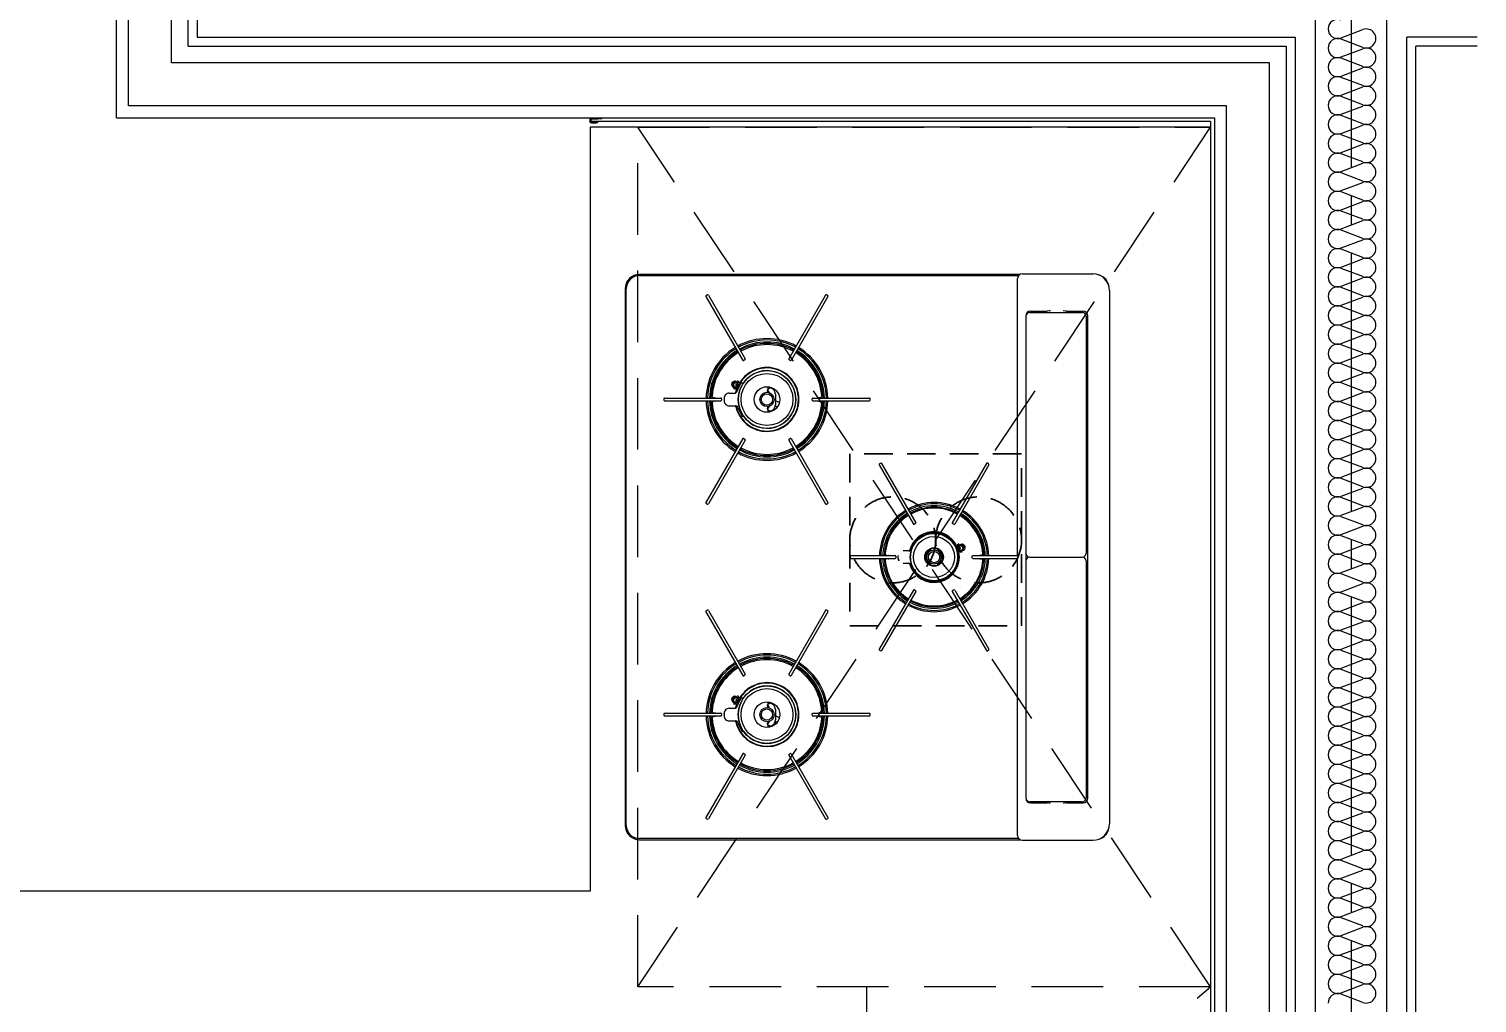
# Model space of a CAD drawing. Header units: millimetres. Extents: x 8300 to 98248, y -10383 to 40000.
# Drawn here: x 28615 to 30132, y 22380 to 23400 of the extents above; entities that cross this region are included whole.
import ezdxf

# ---------------------------------------------------------------- set-up
doc = ezdxf.new("R2010")
doc.units = ezdxf.units.MM
doc.header["$LTSCALE"] = 300
for name, pattern in [('CADEWA_LINE1', [0.15, 0.1, -0.05]), ('CADEWA_LINE5', [1.2, 0.9, -0.1, 0.1, -0.1]), ('DASH-N', [0.375, 0.25, -0.125])]:
    doc.linetypes.add(name, pattern=pattern)
doc.layers.add('526EH_Kabe(8)', color=7, linetype='CONTINUOUS')
doc.layers.add('K建0_壁', color=7, linetype='CONTINUOUS')

# ---------------------------------------------------------------- blocks, each defined once
blk = doc.blocks.new('ZGroup183', base_point=(29565, 22865))
at = {"layer": '526EH_Kabe(8)', "color": 6, "linetype": 'CADEWA_LINE1', "lineweight": 30}
for p, q in [((29654.9775, 22954.9775), (29475.0225, 22954.9775)), ((29475.0225, 22954.9775), (29475.0225, 22775.0225)), ((29654.9775, 22775.0225), (29654.9775, 22954.9775)), ((29475.0225, 22775.0225), (29654.9775, 22775.0225))]:
    blk.add_line(p, q, dxfattribs=at)
for centre in [(29520.01125, 22865), (29609.98875, 22865)]:
    blk.add_circle(centre, 44.98875, dxfattribs=at)

msp = doc.modelspace()

# ---------------------------------------------------------------- linework, layer by layer
at = {"layer": 'K建0_壁', "color": 250, "linetype": 'CADEWA_LINE5', "lineweight": -3}
msp.add_line((30000, 25325.4), (30000, 21606.5), dxfattribs=at)
at = {"layer": 'K建0_壁', "color": 250, "linetype": 'Continuous', "lineweight": -3, "ltscale": 0.3}
for p, q in [((28782, 23382), (28782, 24132)), ((28782, 23382), (29932, 23382)), ((29932, 23382), (29932, 21768)), ((30132, 23382), (30068, 23382))]:
    msp.add_line(p, q, dxfattribs=at)
at = {"layer": 'K建0_壁', "color": 250, "linetype": 'Continuous', "lineweight": -3}
for p, q in [((28791.5, 24141.5), (28791.5, 23391.5)), ((28764.5, 23364.5), (28764.5, 24114.5)), ((28719.5, 23319.5), (28719.5, 24069.5)), ((28707, 23307), (28707, 24057)), ((29962.5, 23412.5), (29962.5, 21737.5)), ((30037.5, 21662.5), (30037.5, 23412.5)), ((28791.5, 23391.5), (29941.5, 23391.5)), ((29941.5, 23391.5), (29941.5, 21758.5)), ((29989.6, 23390.7), (30012.5, 23399.3)), ((30012.5, 23380.7), (29989.6, 23389.3)), ((30058.5, 21641.5), (30058.5, 23391.5)), ((30132, 23391.5), (30058.5, 23391.5)), ((29989.6, 23370.7), (30012.5, 23379.3)), ((29914.5, 23364.5), (28764.5, 23364.5)), ((29914.5, 21785.5), (29914.5, 23364.5)), ((30012.5, 23360.7), (29989.6, 23369.3)), ((29989.6, 23350.7), (30012.5, 23359.3)), ((30012.5, 23340.7), (29989.6, 23349.3)), ((29989.6, 23330.7), (30012.5, 23339.3)), ((30012.5, 23320.7), (29989.6, 23329.3)), ((29869.5, 23319.5), (28719.5, 23319.5)), ((29869.5, 21830.5), (29869.5, 23319.5)), ((29989.6, 23310.7), (30012.5, 23319.3)), ((28707, 23307), (29857, 23307)), ((29203, 23302.1), (29203, 23307)), ((29203, 23307), (29216, 23307)), ((29203, 23297), (29203, 22497)), ((29853, 23297), (29203, 23297)), ((29204, 23302.5), (29204, 23306)), ((29204, 23306), (29211, 23306)), ((29853, 23303), (29204, 23303)), ((29211, 23302.5), (29204, 23302.5)), ((29211, 23306.4), (29215.5, 23306.4)), ((29211, 23306), (29211, 23306.4)), ((29211, 23302.1), (29211, 23302.5)), ((29216, 23307), (29216, 23306.9)), ((29853, 23303), (29853, 21847)), ((29853, 23303), (29853, 21847)), ((29857, 23307), (29857, 21843)), ((30012.5, 23300.7), (29989.6, 23309.3)), ((29989.6, 23290.7), (30012.5, 23299.3)), ((30012.5, 23280.7), (29989.6, 23289.3)), ((29989.6, 23270.7), (30012.5, 23279.3)), ((30012.5, 23260.7), (29989.6, 23269.3)), ((29989.6, 23250.7), (30012.5, 23259.3)), ((30012.5, 23240.7), (29989.6, 23249.3)), ((29989.6, 23230.7), (30012.5, 23239.3)), ((30012.5, 23220.7), (29989.6, 23229.3)), ((29989.6, 23210.7), (30012.5, 23219.3)), ((30012.5, 23200.7), (29989.6, 23209.3)), ((29989.6, 23190.7), (30012.5, 23199.3)), ((30012.5, 23180.7), (29989.6, 23189.3)), ((29989.6, 23170.7), (30012.5, 23179.3)), ((30012.5, 23160.7), (29989.6, 23169.3)), ((29989.6, 23150.7), (30012.5, 23159.3)), ((30012.5, 23140.7), (29989.6, 23149.3)), ((29653.4, 23143), (29254.8, 23143)), ((29254.8, 23141.8), (29650.6, 23141.8)), ((29650.8, 22848.4), (29650.8, 23138.6)), ((29655.8, 23143.6), (29729.6, 23143.6)), ((29989.6, 23130.7), (30012.5, 23139.3)), ((30012.5, 23120.7), (29989.6, 23129.3)), ((29239.8, 23128), (29239.8, 22566)), ((29241, 22566), (29241, 23128)), ((29324.4, 23119.8), (29362.9, 23053)), ((29325.9, 23121.5), (29324.7, 23120.7)), ((29326.9, 23121.2), (29365.5, 23054.5)), ((29449.7, 23121.2), (29411.1, 23054.5)), ((29452.2, 23119.8), (29413.7, 23053)), ((29451.9, 23120.7), (29450.7, 23121.5)), ((29747, 23126.2), (29747, 22567.8)), ((29989.6, 23110.7), (30012.5, 23119.3)), ((29659.3, 23099.5), (29659.3, 22594.5)), ((29659.5, 23099.2), (29659.5, 22851)), ((29663.5, 23103.2), (29718.5, 23103.2)), ((29664.3, 23104.5), (29681.7, 23104.5)), ((29701.9, 23104.5), (29719.3, 23104.5)), ((29722.5, 23099.2), (29722.5, 22851)), ((29724.3, 22594.5), (29724.3, 23099.5)), ((30012.5, 23100.7), (29989.6, 23109.3)), ((29989.6, 23090.7), (30012.5, 23099.3)), ((30012.5, 23080.7), (29989.6, 23089.3)), ((29989.6, 23070.7), (30012.5, 23079.3)), ((30012.5, 23060.7), (29989.6, 23069.3)), ((29365.2, 23053.5), (29363.9, 23052.8)), ((29412.7, 23052.8), (29411.4, 23053.5)), ((29989.6, 23050.7), (30012.5, 23059.3)), ((30012.5, 23040.7), (29989.6, 23049.3)), ((29989.6, 23030.7), (30012.5, 23039.3)), ((29352.3, 23025.6), (29352.5, 23025.5)), ((29352.5, 23025.5), (29354, 23024.8)), ((29353.2, 23025), (29356.6, 23023.3)), ((29353.9, 23024.6), (29354.4, 23024.6)), ((29354.2, 23025.3), (29354.8, 23025)), ((29355.8, 23023.6), (29354.6, 23024.3)), ((29355, 23030.9), (29356.5, 23030.2)), ((29355.8, 23023.6), (29355.6, 23023.1)), ((29356, 23023.4), (29355.8, 23023.6)), ((29356, 23030.9), (29359.4, 23029.3)), ((29356.1, 23026.3), (29356.2, 23026.2)), ((29356.3, 23029.7), (29356.9, 23029.4)), ((29356.7, 23027.6), (29356.9, 23027.5)), ((29359, 23030.2), (29358.7, 23029.8)), ((29359.2, 23029.7), (29359.7, 23029.5)), ((29359.8, 23029.3), (29359.7, 23029.5)), ((29361.7, 23029.5), (29363.1, 23029.5)), ((29389.3, 23025.3), (29389.3, 23020.2)), ((29389.3, 23023.5), (29390.1, 23023.5)), ((29390.1, 23023.5), (29390.1, 23024)), ((29391.1, 23023.4), (29391.2, 23024.2)), ((30012.5, 23020.7), (29989.6, 23029.3)), ((29280.3, 23012.8), (29280.3, 23011.3)), ((29281, 23013.5), (29340.1, 23013.5)), ((29281, 23010.6), (29340.1, 23010.6)), ((29332.2, 23014), (29333.7, 23013.8)), ((29333.7, 23010.2), (29332.2, 23010)), ((29340.8, 23012.8), (29340.8, 23011.3)), ((29343.3, 23012.9), (29343.3, 23013.1)), ((29343.3, 23010.9), (29343.3, 23011.1)), ((29348.8, 23018.6), (29354.3, 23018.6)), ((29388.5, 23022.2), (29388.5, 23021.2)), ((29388.5, 23022.2), (29389.3, 23022.2)), ((29390.1, 23020.5), (29389.3, 23020.5)), ((29389.5, 23020.2), (29389.8, 23020.2)), ((29390.1, 23020.5), (29390.1, 23019.5)), ((29397.1, 23017.5), (29397.1, 23006.5)), ((29401.3, 23008.8), (29397.1, 23010.7)), ((29435.8, 23011.3), (29435.8, 23012.8)), ((29436.5, 23013.5), (29495.6, 23013.5)), ((29436.5, 23010.6), (29495.6, 23010.6)), ((29444.4, 23014), (29442.9, 23013.8)), ((29442.9, 23010.2), (29444.4, 23010)), ((29496.3, 23011.3), (29496.3, 23012.8)), ((29989.6, 23010.7), (30012.5, 23019.3)), ((30012.5, 23000.7), (29989.6, 23009.3)), ((29348.8, 23005.4), (29355.4, 23005.4)), ((29362.9, 22994.5), (29363.1, 22994.5)), ((29389.3, 23003.8), (29389.3, 22998.7)), ((29389.3, 23003.5), (29390.1, 23003.5)), ((29389.3, 23000.5), (29390.3, 23000.5)), ((29389.8, 23003.8), (29389.5, 23003.8)), ((29390.1, 23004.5), (29390.1, 23003.5)), ((29390.1, 23000.5), (29390.1, 22998.8)), ((29391.2, 22999.8), (29391.1, 23000.6)), ((29392.6, 23000.1), (29392.6, 22999.4)), ((29397, 23005.3), (29399.2, 23004.3)), ((29989.6, 22990.7), (30012.5, 22999.3)), ((29372.6, 22983.3), (29372.4, 22983)), ((30012.5, 22980.7), (29989.6, 22989.3)), ((29989.6, 22970.7), (30012.5, 22979.3)), ((29362.9, 22971), (29324.4, 22904.2)), ((29365.5, 22969.5), (29326.9, 22902.8)), ((29363.9, 22971.2), (29365.2, 22970.5)), ((29411.1, 22969.5), (29449.7, 22902.8)), ((29411.4, 22970.5), (29412.7, 22971.2)), ((29413.7, 22971), (29452.2, 22904.2)), ((30012.5, 22960.7), (29989.6, 22969.3)), ((29989.6, 22950.7), (30012.5, 22959.3)), ((30012.5, 22940.7), (29989.6, 22949.3)), ((29505.9, 22943.5), (29541.7, 22881.5)), ((29507.4, 22945.2), (29506.2, 22944.5)), ((29508.4, 22945), (29544.2, 22883)), ((29618.2, 22945), (29582.4, 22883)), ((29620.7, 22943.5), (29584.9, 22881.5)), ((29620.4, 22944.5), (29619.2, 22945.2)), ((29989.6, 22930.7), (30012.5, 22939.3)), ((30012.5, 22920.7), (29989.6, 22929.3)), ((29989.6, 22910.7), (30012.5, 22919.3)), ((29324.7, 22903.3), (29325.9, 22902.5)), ((29450.7, 22902.5), (29451.9, 22903.3)), ((30012.5, 22900.7), (29989.6, 22909.3)), ((29989.6, 22890.7), (30012.5, 22899.3)), ((30012.5, 22880.7), (29989.6, 22889.3)), ((29543.9, 22882), (29542.7, 22881.3)), ((29583.9, 22881.3), (29582.7, 22882)), ((29989.6, 22870.7), (30012.5, 22879.3)), ((29586, 22859.6), (29586.2, 22859.7)), ((29587.5, 22857.8), (29587.1, 22857.6)), ((29591.5, 22860.2), (29587.2, 22858.7)), ((29587.6, 22857.7), (29587.5, 22857.8)), ((29587.7, 22859.2), (29588.2, 22859.1)), ((29587.7, 22858.4), (29587.8, 22858.9)), ((29587.8, 22857.9), (29587.7, 22858.4)), ((29587.8, 22857.8), (29587.8, 22857.9)), ((29587.8, 22857.5), (29587.8, 22857.8)), ((29587.9, 22857.4), (29587.8, 22857.5)), ((29587.9, 22857.3), (29587.9, 22857.4)), ((29589, 22854.1), (29587.9, 22857.3)), ((29588.4, 22859.1), (29588.1, 22859.7)), ((29588.7, 22859.2), (29588.7, 22857.4)), ((29589.9, 22856.8), (29589.7, 22856.8)), ((29590, 22859.2), (29590, 22859.7)), ((29590.8, 22859), (29590.1, 22858.7)), ((29592.6, 22860.2), (29590.6, 22859.5)), ((29591, 22859.6), (29591, 22860)), ((29591.5, 22860.2), (29592.5, 22860.2)), ((29591.7, 22859.9), (29591.7, 22860.2)), ((29591.8, 22859.9), (29591.8, 22860.2)), ((29592, 22860.2), (29592, 22860)), ((30012.5, 22860.7), (29989.6, 22869.3)), ((29989.6, 22850.7), (30012.5, 22859.3)), ((29475.3, 22847.8), (29475.3, 22846.3)), ((29476, 22848.5), (29522.6, 22848.5)), ((29476, 22845.6), (29522.6, 22845.6)), ((29513.5, 22849), (29515.1, 22848.8)), ((29515.1, 22845.2), (29513.5, 22845)), ((29523.3, 22847.8), (29523.3, 22846.3)), ((29525.8, 22848.5), (29525.8, 22848.4)), ((29525.8, 22845.6), (29525.8, 22845.5)), ((29536.8, 22853.5), (29530.8, 22853.5)), ((29554, 22848.2), (29555.9, 22848.2)), ((29554, 22847.9), (29555.9, 22847.9)), ((29554, 22847.1), (29555.8, 22847.1)), ((29555.8, 22846.9), (29554, 22846.9)), ((29555.9, 22846.1), (29554, 22846.1)), ((29555.9, 22845.8), (29554, 22845.8)), ((29554.4, 22848.2), (29555.9, 22848.2)), ((29554.4, 22845.8), (29555.9, 22845.8)), ((29555.6, 22850.6), (29555, 22850.6)), ((29555.6, 22850.6), (29555.6, 22850.6)), ((29555.7, 22851.8), (29556.5, 22851.8)), ((29555.7, 22842.2), (29556.5, 22842.2)), ((29556.3, 22843.4), (29556.7, 22843.4)), ((29556.7, 22850.6), (29556.5, 22851.8)), ((29556.5, 22842.2), (29556.7, 22843.4)), ((29557.3, 22853.7), (29559.2, 22853.7)), ((29557.9, 22841.7), (29559, 22840.6)), ((29567.4, 22853.7), (29569.3, 22853.7)), ((29567.6, 22853.4), (29568.7, 22852.3)), ((29567.6, 22840.6), (29568.7, 22841.7)), ((29570.1, 22851.8), (29569.9, 22850.6)), ((29569.9, 22843.4), (29570.1, 22842.2)), ((29570, 22843.4), (29570.9, 22843.4)), ((29570.9, 22851.8), (29570.1, 22851.8)), ((29570.1, 22842.2), (29570.9, 22842.2)), ((29570.7, 22848.2), (29572.2, 22848.2)), ((29570.7, 22845.8), (29572.2, 22845.8)), ((29570.8, 22847.4), (29572.3, 22847.4)), ((29570.8, 22846.6), (29572.3, 22846.6)), ((29571.1, 22850.6), (29571.1, 22850.7)), ((29571.6, 22850.6), (29571.1, 22850.6)), ((29589.1, 22853.4), (29588.5, 22853.3)), ((29589.1, 22854), (29589, 22854.1)), ((29589.1, 22853.4), (29589, 22853.5)), ((29589.1, 22853.8), (29589.1, 22854)), ((29589.2, 22853.6), (29589.1, 22853.8)), ((29589.1, 22853.3), (29589.3, 22852.5)), ((29589.1, 22852.3), (29589.3, 22852.1)), ((29589.3, 22853.5), (29589.2, 22853.6)), ((29589.6, 22853), (29589.3, 22853.5)), ((29589.9, 22852.3), (29589.3, 22852.1)), ((29593.7, 22854), (29589.4, 22852.5)), ((29589.9, 22852.7), (29589.6, 22853)), ((29589.9, 22854.2), (29589.9, 22852.7)), ((29590.3, 22852.8), (29590, 22852.5)), ((29590.2, 22855.4), (29590.4, 22855.4)), ((29590.6, 22852.3), (29590.5, 22852.9)), ((29591.8, 22854.1), (29591.9, 22854.2)), ((29591.9, 22854.1), (29592.4, 22854.3)), ((29592.7, 22853.9), (29592.9, 22853.9)), ((29592.8, 22853.9), (29594.8, 22854.6)), ((29594.7, 22854.5), (29594.7, 22854.6)), ((29594.7, 22854.6), (29594.7, 22854.6)), ((29594.8, 22854.6), (29594.8, 22854.7)), ((29603.3, 22846.3), (29603.3, 22847.8)), ((29604, 22848.5), (29650.6, 22848.5)), ((29604, 22845.6), (29650.6, 22845.6)), ((29613.1, 22849), (29611.5, 22848.8)), ((29611.5, 22845.2), (29613.1, 22845)), ((29650.8, 22555.4), (29650.8, 22845.6)), ((29651.3, 22846.3), (29651.3, 22847.8)), ((29659.5, 22843), (29659.5, 22594.8)), ((29662.8, 22846.9), (29662.8, 22847.1)), ((29663, 22847), (29663, 22847)), ((29663.4, 22847), (29663.4, 22847)), ((29663.5, 22847), (29718.5, 22847)), ((29719.1, 22847), (29719.1, 22847)), ((29722.5, 22843), (29722.5, 22594.8)), ((30012.5, 22840.7), (29989.6, 22849.3)), ((29530.8, 22840.5), (29536.8, 22840.5)), ((29557.3, 22840.3), (29559.2, 22840.3)), ((29559.8, 22838.7), (29559.8, 22838.9)), ((29566.8, 22838.9), (29566.8, 22838.7)), ((29567.4, 22840.3), (29569.3, 22840.3)), ((29989.6, 22830.7), (30012.5, 22839.3)), ((30012.5, 22820.7), (29989.6, 22829.3)), ((29541.7, 22812.5), (29505.9, 22750.5)), ((29544.2, 22811), (29508.4, 22749)), ((29542.7, 22812.7), (29543.9, 22812)), ((29582.4, 22811), (29618.2, 22749)), ((29582.7, 22812), (29583.9, 22812.7)), ((29584.9, 22812.5), (29620.7, 22750.5)), ((29989.6, 22810.7), (30012.5, 22819.3)), ((30012.5, 22800.7), (29989.6, 22809.3)), ((29989.6, 22790.7), (30012.5, 22799.3)), ((29324.4, 22789.8), (29362.9, 22723)), ((29325.9, 22791.5), (29324.7, 22790.7)), ((29326.9, 22791.2), (29365.5, 22724.5)), ((29449.7, 22791.2), (29411.1, 22724.5)), ((29452.2, 22789.8), (29413.7, 22723)), ((29451.9, 22790.7), (29450.7, 22791.5)), ((30012.5, 22780.7), (29989.6, 22789.3)), ((29989.6, 22770.7), (30012.5, 22779.3)), ((30012.5, 22760.7), (29989.6, 22769.3)), ((29989.6, 22750.7), (30012.5, 22759.3)), ((29506.2, 22749.5), (29507.4, 22748.8)), ((29619.2, 22748.8), (29620.4, 22749.5)), ((30012.5, 22740.7), (29989.6, 22749.3)), ((29989.6, 22730.7), (30012.5, 22739.3)), ((29365.2, 22723.5), (29363.9, 22722.8)), ((29412.7, 22722.8), (29411.4, 22723.5)), ((30012.5, 22720.7), (29989.6, 22729.3)), ((29989.6, 22710.7), (30012.5, 22719.3)), ((30012.5, 22700.7), (29989.6, 22709.3)), ((29352.3, 22695.6), (29352.5, 22695.5)), ((29352.5, 22695.5), (29354, 22694.8)), ((29353.2, 22695), (29356.6, 22693.3)), ((29353.9, 22694.6), (29354.4, 22694.6)), ((29354.2, 22695.3), (29354.8, 22695)), ((29355.8, 22693.6), (29354.6, 22694.3)), ((29355, 22700.9), (29356.5, 22700.2)), ((29355.8, 22693.6), (29355.6, 22693.1)), ((29356, 22693.4), (29355.8, 22693.6)), ((29356, 22700.9), (29359.4, 22699.3)), ((29356.1, 22696.3), (29356.2, 22696.2)), ((29356.3, 22699.7), (29356.9, 22699.4)), ((29356.7, 22697.6), (29356.9, 22697.5)), ((29359, 22700.2), (29358.7, 22699.8)), ((29359.2, 22699.7), (29359.7, 22699.5)), ((29359.8, 22699.3), (29359.7, 22699.5)), ((29361.7, 22699.5), (29363.1, 22699.5)), ((29388.5, 22692.2), (29388.5, 22691.2)), ((29388.5, 22692.2), (29389.3, 22692.2)), ((29389.3, 22695.2), (29389.3, 22690.2)), ((29389.3, 22693.5), (29390.1, 22693.5)), ((29390.1, 22690.5), (29389.3, 22690.5)), ((29389.5, 22690.2), (29389.8, 22690.2)), ((29390.1, 22693.5), (29390.1, 22694)), ((29390.1, 22690.5), (29390.1, 22689.5)), ((29391.1, 22693.4), (29391.2, 22694.2)), ((29989.6, 22690.7), (30012.5, 22699.3)), ((30012.5, 22680.7), (29989.6, 22689.3)), ((29280.3, 22682.8), (29280.3, 22681.3)), ((29281, 22683.5), (29340.1, 22683.5)), ((29281, 22680.6), (29340.1, 22680.6)), ((29332.2, 22684), (29333.7, 22683.8)), ((29333.7, 22680.2), (29332.2, 22680)), ((29340.8, 22682.8), (29340.8, 22681.3)), ((29343.3, 22682.9), (29343.3, 22683.1)), ((29343.3, 22680.9), (29343.3, 22681.1)), ((29348.8, 22688.6), (29354.3, 22688.6)), ((29348.8, 22675.4), (29355.4, 22675.4)), ((29390.1, 22674.5), (29390.1, 22673.5)), ((29397, 22675.3), (29399.2, 22674.3)), ((29397.1, 22687.5), (29397.1, 22676.5)), ((29401.3, 22678.8), (29397.1, 22680.7)), ((29435.8, 22681.3), (29435.8, 22682.8)), ((29436.5, 22683.5), (29495.6, 22683.5)), ((29436.5, 22680.6), (29495.6, 22680.6)), ((29444.4, 22684), (29442.9, 22683.8)), ((29442.9, 22680.2), (29444.4, 22680)), ((29496.3, 22681.3), (29496.3, 22682.8)), ((29989.6, 22670.7), (30012.5, 22679.3)), ((29362.9, 22664.5), (29363.1, 22664.5)), ((29389.3, 22673.8), (29389.3, 22668.7)), ((29389.3, 22673.5), (29390.1, 22673.5)), ((29389.3, 22670.5), (29390.3, 22670.5)), ((29389.8, 22673.8), (29389.5, 22673.8)), ((29390.1, 22670.5), (29390.1, 22668.8)), ((29391.2, 22669.8), (29391.1, 22670.6)), ((29392.6, 22670.1), (29392.6, 22669.4)), ((30012.5, 22660.7), (29989.6, 22669.3)), ((29989.6, 22650.7), (30012.5, 22659.3)), ((29372.6, 22653.3), (29372.4, 22653)), ((30012.5, 22640.7), (29989.6, 22649.3)), ((29362.9, 22641), (29324.4, 22574.2)), ((29365.5, 22639.5), (29326.9, 22572.8)), ((29363.9, 22641.2), (29365.2, 22640.5)), ((29411.1, 22639.5), (29449.7, 22572.8)), ((29411.4, 22640.5), (29412.7, 22641.2)), ((29413.7, 22641), (29452.2, 22574.2)), ((29989.6, 22630.7), (30012.5, 22639.3)), ((30012.5, 22620.7), (29989.6, 22629.3)), ((29989.6, 22610.7), (30012.5, 22619.3)), ((30012.5, 22600.7), (29989.6, 22609.3)), ((29989.6, 22590.7), (30012.5, 22599.3)), ((29718.5, 22590.8), (29663.5, 22590.8)), ((29664.3, 22589.5), (29681.7, 22589.5)), ((29701.9, 22589.5), (29719.3, 22589.5)), ((30012.5, 22580.7), (29989.6, 22589.3)), ((29324.7, 22573.3), (29325.9, 22572.5)), ((29450.7, 22572.5), (29451.9, 22573.3)), ((29989.6, 22570.7), (30012.5, 22579.3)), ((30012.5, 22560.7), (29989.6, 22569.3)), ((29989.6, 22550.7), (30012.5, 22559.3)), ((29650.6, 22552.2), (29254.8, 22552.2)), ((29254.8, 22551), (29653.4, 22551)), ((29655.8, 22550.4), (29729.6, 22550.4)), ((30012.5, 22540.7), (29989.6, 22549.3)), ((29989.6, 22530.7), (30012.5, 22539.3)), ((30012.5, 22520.7), (29989.6, 22529.3)), ((29989.6, 22510.7), (30012.5, 22519.3)), ((30012.5, 22500.7), (29989.6, 22509.3)), ((29203, 22497), (27226.1, 22497)), ((29989.6, 22490.7), (30012.5, 22499.3)), ((30012.5, 22480.7), (29989.6, 22489.3)), ((29989.6, 22470.7), (30012.5, 22479.3)), ((30012.5, 22460.7), (29989.6, 22469.3)), ((29989.6, 22450.7), (30012.5, 22459.3)), ((30012.5, 22440.7), (29989.6, 22449.3)), ((29989.6, 22430.7), (30012.5, 22439.3)), ((30012.5, 22420.7), (29989.6, 22429.3)), ((29989.6, 22410.7), (30012.5, 22419.3)), ((30012.5, 22400.7), (29989.6, 22409.3)), ((29989.6, 22390.7), (30012.5, 22399.3)), ((30012.5, 22380.7), (29989.6, 22389.3))]:
    msp.add_line(p, q, dxfattribs=at)
at = {"layer": 'K建0_壁', "color": 250, "linetype": 'DASH-N', "lineweight": -3}
for p, q in [((29253, 22397), (29853, 23297)), ((29853, 22397), (29253, 23297)), ((29493, 22097), (29853, 22397))]:
    msp.add_line(p, q, dxfattribs=at)
at = {"layer": 'K建0_壁', "color": 250, "linetype": 'Continuous', "lineweight": -3, "ltscale": 0.3}
msp.add_lwpolyline([(29368, 21632), (30068, 21632), (30068, 23382)], dxfattribs=at)
at = {"layer": 'K建0_壁', "color": 250, "linetype": 'DASH-N', "lineweight": -3}
msp.add_lwpolyline([(29853, 23297), (29853, 22397), (29253, 22397), (29253, 23297)], close=True, dxfattribs=at)
at = {"layer": 'K建0_壁', "color": 250, "linetype": 'Continuous', "lineweight": -3}
for points in [[(29650.6, 23141.8), (29651.6, 23141.7), (29651.8, 23141.6)], [(29685.1, 23105), (29684.1, 23104.7), (29681.7, 23104.5)], [(29701.9, 23104.5), (29700.9, 23104.5), (29698.5, 23105)], [(29355, 23030.9), (29354, 23031.2), (29353.9, 23031.2)], [(29355.6, 23023.1), (29355.6, 23023), (29355.5, 23023), (29355.4, 23022.9), (29355.3, 23022.9), (29354.9, 23023)], [(29355.5, 23018.9), (29355.7, 23019.7), (29356.7, 23023)], [(29356.9, 23023.1), (29356.7, 23023), (29356.1, 23023.2)], [(29357.4, 23030.3), (29358.7, 23029.8), (29359, 23029.8)], [(29358.6, 23030.8), (29358.9, 23030.6), (29359, 23030.5), (29359, 23030.4), (29359, 23030.3), (29359, 23030.2), (29359, 23030.2)], [(29343.3, 23012.9), (29343.3, 23011.9), (29343.3, 23011.5), (29343.3, 23011.1), (29343.3, 23011.1)], [(29356.9, 23022.7), (29355.9, 23019.4), (29355.9, 23019.2)], [(29390.1, 23019.5), (29390.1, 23019.3), (29390.1, 23019.3)], [(29363.5, 22994.8), (29363.6, 22994.6), (29363.9, 22994.2), (29363.9, 22994.1)], [(29388.5, 23002.8), (29388.5, 23001.8), (29389.3, 23001.8)], [(29390.1, 23004.7), (29390.1, 23004.7), (29390.1, 23004.5)], [(29587.1, 22857.6), (29586.7, 22858.8), (29586.6, 22858.9)], [(29586.9, 22858.7), (29587, 22859), (29587.5, 22859.1)], [(29587.5, 22857.8), (29587.5, 22857.9), (29587.2, 22858.7)], [(29588.1, 22859.7), (29588, 22859.7), (29588, 22859.8), (29588.1, 22859.9), (29588.2, 22860.1), (29588.5, 22860.3)], [(29593, 22860.4), (29592.6, 22860.3), (29592.6, 22860.2)], [(29525.8, 22845.5), (29525.9, 22844.4), (29526.4, 22843.1)], [(29526.4, 22843.1), (29525.9, 22844.4), (29525.8, 22845.5)], [(29556.2, 22849.4), (29556.2, 22849.8), (29556.3, 22849.8)], [(29556.2, 22844.6), (29556.2, 22844.2), (29556.3, 22844.2)], [(29556.5, 22851.6), (29557, 22851.8), (29557.9, 22852.3), (29559, 22853.4)], [(29556.5, 22842.4), (29557, 22842.2), (29557.9, 22841.7)], [(29568.7, 22852.3), (29569.6, 22851.8), (29570.1, 22851.6)], [(29568.7, 22841.7), (29569.6, 22842.2), (29570.1, 22842.4)], [(29588.6, 22853.3), (29589, 22852.1), (29589, 22852)], [(29589.1, 22853.3), (29589.1, 22853.4), (29589.1, 22853.4)], [(29590, 22855.3), (29590.1, 22855.3), (29590.3, 22855.4), (29590.4, 22855.4)], [(29590.3, 22854.1), (29590.7, 22853.9), (29591.7, 22853.7)], [(29591.3, 22852), (29590.9, 22852), (29590.8, 22852), (29590.7, 22852.1), (29590.7, 22852.2), (29590.6, 22852.2), (29590.6, 22852.3)], [(29591, 22854), (29591.9, 22854.2), (29592.4, 22854.4)], [(29591.8, 22853.7), (29592.8, 22853.9), (29593.5, 22854.2)], [(29594.6, 22854.5), (29594.6, 22854.5), (29594.5, 22854.5)], [(29355, 22700.9), (29354, 22701.2), (29353.9, 22701.2)], [(29355.6, 22693.1), (29355.6, 22693), (29355.5, 22693), (29355.4, 22692.9), (29355.3, 22692.9), (29354.9, 22693)], [(29355.5, 22688.9), (29355.7, 22689.7), (29356.7, 22693)], [(29356.9, 22692.7), (29355.9, 22689.4), (29355.9, 22689.2)], [(29356.9, 22693.1), (29356.7, 22693), (29356.1, 22693.2)], [(29357.4, 22700.3), (29358.7, 22699.8), (29359, 22699.8)], [(29358.6, 22700.8), (29358.9, 22700.6), (29359, 22700.5), (29359, 22700.4), (29359, 22700.3), (29359, 22700.2), (29359, 22700.2)], [(29390.1, 22689.5), (29390.1, 22689.3), (29390.1, 22689.3)], [(29343.3, 22682.9), (29343.3, 22681.9), (29343.3, 22681.5), (29343.3, 22681.1), (29343.3, 22681.1)], [(29390.1, 22674.7), (29390.1, 22674.7), (29390.1, 22674.5)], [(29397.6, 22672.4), (29397.4, 22674.3), (29397.2, 22675.2)], [(29363.5, 22664.8), (29363.6, 22664.6), (29363.9, 22664.2), (29363.9, 22664.1)], [(29388.5, 22672.8), (29388.5, 22671.8), (29389.3, 22671.8)], [(29685.1, 22589), (29684.1, 22589.3), (29681.7, 22589.5)], [(29701.9, 22589.5), (29700.9, 22589.5), (29698.5, 22589)], [(29651.8, 22552.4), (29651.6, 22552.3), (29650.6, 22552.2)]]:
    msp.add_lwpolyline(points, dxfattribs=at)
at = {"layer": 'K建0_壁', "color": 250, "linetype": 'DASH-N', "lineweight": -3}
msp.add_lwpolyline([(29853, 22397), (29853, 22097), (29493, 22097), (29493, 22397)], dxfattribs=at)
at = {"layer": 'K建0_壁', "color": 250, "linetype": 'Continuous', "lineweight": -3}
for centre, radius in [((29388.3, 23012), 30.2), ((29388.3, 23012), 27.2), ((29355.8, 23027.2), 2.43), ((29388.3, 23012), 13.4), ((29388.3, 23012), 7.5), ((29388.3, 23012), 5.95), ((29563.3, 22847), 24.9), ((29563.3, 22847), 24.8), ((29563.3, 22847), 21.5), ((29563.3, 22847), 9.74), ((29563.3, 22847), 9.51), ((29563.3, 22847), 9.35), ((29591, 22856.4), 2.43), ((29563.3, 22847), 7.5), ((29563.3, 22847), 5.95), ((29388.3, 22682), 30.2), ((29388.3, 22682), 27.2), ((29355.8, 22697.2), 2.43), ((29388.3, 22682), 13.4), ((29388.3, 22682), 7.5), ((29388.3, 22682), 5.95)]:
    msp.add_circle(centre, radius, dxfattribs=at)
for centre, radius, start, end in [((29986, 23400), 10, 69.2034, 180), ((29986, 23400), 10, 180, 290.7966), ((29986, 23380), 10, 69.2034, 180), ((30016, 23390), 10, 249.2034, 110.7966), ((29986, 23380), 10, 180, 290.7966), ((30016, 23370), 10, 249.2034, 110.7966), ((29986, 23360), 10, 69.2034, 180), ((29986, 23360), 10, 180, 290.7966), ((30016, 23350), 10, 249.2034, 110.7966), ((29986, 23340), 10, 69.2034, 180), ((29986, 23340), 10, 180, 290.7966), ((29986, 23320), 10, 69.2034, 180), ((30016, 23330), 10, 249.2034, 110.7966), ((29986, 23320), 10, 180, 290.7966), ((30016, 23310), 10, 249.2034, 110.7966), ((29207, 23314.5), 13, 252.0798, 287.9202), ((29215.5, 23306.9), 0.5, 270, 0), ((29986, 23300), 10, 69.2034, 180), ((29986, 23300), 10, 180, 290.7966), ((30016, 23290), 10, 249.2034, 110.7966), ((29986, 23280), 10, 69.2034, 180), ((29986, 23280), 10, 180, 290.7966), ((29986, 23260), 10, 69.2034, 180), ((30016, 23270), 10, 249.2034, 110.7966), ((29986, 23260), 10, 180, 290.7966), ((30016, 23250), 10, 249.2034, 110.7966), ((29986, 23240), 10, 69.2034, 180), ((29986, 23240), 10, 180, 290.7966), ((30016, 23230), 10, 249.2034, 110.7966), ((29986, 23220), 10, 69.2034, 180), ((29986, 23220), 10, 180, 290.7966), ((29986, 23200), 10, 69.2034, 180), ((30016, 23210), 10, 249.2034, 110.7966), ((29986, 23200), 10, 180, 290.7966), ((29986, 23180), 10, 69.2034, 180), ((30016, 23190), 10, 249.2034, 110.7966), ((29986, 23180), 10, 180, 290.7966), ((30016, 23170), 10, 249.2034, 110.7966), ((29986, 23160), 10, 69.2034, 180), ((29986, 23160), 10, 180, 290.7966), ((30016, 23150), 10, 249.2034, 110.7966), ((29986, 23140), 10, 69.2034, 180), ((29254.8, 23128), 15, 90, 180), ((29254.8, 23128), 13.8, 90, 180), ((29655.8, 23138.6), 5, 90, 180), ((29729.6, 23126.2), 17.4, 0, 90), ((29731.8, 23128), 15, 4.0861, 74.4927), ((29986, 23140), 10, 180, 290.7966), ((29986, 23120), 10, 69.2034, 180), ((30016, 23130), 10, 249.2034, 110.7966), ((29325, 23120.1), 0.7, 120, 210), ((29326.3, 23120.9), 0.7, 30, 120), ((29450.3, 23120.9), 0.7, 60, 150), ((29451.6, 23120.1), 0.7, 330, 60), ((29986, 23120), 10, 180, 290.7966), ((30016, 23110), 10, 249.2034, 110.7966), ((29664.3, 23099.5), 5, 90, 180), ((29663.5, 23099.2), 4, 90, 180), ((29718.5, 23099.2), 4, 0, 90), ((29719.3, 23099.5), 5, 0, 90), ((29986, 23100), 10, 69.2034, 180), ((29986, 23100), 10, 180, 290.7966), ((30016, 23090), 10, 249.2034, 110.7966), ((29986, 23080), 10, 69.2034, 180), ((29388.3, 23012), 63.8, 61.3033, 118.6967), ((29388.3, 23012), 62.3, 61.3328, 118.6672), ((29388.3, 23012), 60.2, 61.3811, 118.6189), ((29388.3, 23012), 58.8, 61.4143, 118.5857), ((29388.3, 23012), 57.5, 61.4458, 118.5542), ((29986, 23080), 10, 180, 290.7966), ((29986, 23060), 10, 69.2034, 180), ((30016, 23070), 10, 249.2034, 110.7966), ((29388.3, 23012), 63.8, 121.3033, 178.6967), ((29388.3, 23012), 62.3, 121.3328, 178.6672), ((29388.3, 23012), 60.2, 121.3811, 178.6189), ((29388.3, 23012), 58.8, 121.4143, 178.5857), ((29388.3, 23012), 57.5, 121.4458, 176.4622), ((29364.8, 23054.1), 0.7, 300, 30), ((29411.8, 23054.1), 0.7, 150, 240), ((29388.3, 23012), 57.5, 3.5378, 58.5542), ((29388.3, 23012), 58.8, 1.4143, 58.5857), ((29388.3, 23012), 60.2, 1.3811, 58.6189), ((29388.3, 23012), 62.3, 1.3328, 58.6672), ((29388.3, 23012), 63.8, 1.3033, 58.6967), ((29986, 23060), 10, 180, 290.7966), ((30016, 23050), 10, 249.2034, 110.7966), ((29388.3, 23012), 33.5, 191.4969, 148.5309), ((29388.3, 23012), 33.2, 191.6287, 148.2256), ((29388.3, 23012), 33, 191.6884, 167.2003), ((29363.6, 23053.4), 0.7, 210, 300), ((29388.3, 23012), 30.2, 215.346, 143.701), ((29413, 23053.4), 0.7, 240, 330), ((29986, 23040), 10, 69.2034, 180), ((29986, 23040), 10, 180, 290.7966), ((30016, 23030), 10, 249.2034, 110.7966), ((29354.6, 23027.9), 3.3, 64.7, 244.7), ((29355.3, 23027.5), 2.99, 64.7052, 308.1468), ((29355.3, 23027.5), 2.45, 65.3509, 244.4491), ((29351.6, 23007.8), 15.5, 77.7429, 83.5978), ((29354.3, 23027.9), 3.35, 37.266, 76.7794), ((29356.4, 23026.9), 0.75, 65.3509, 244.4491), ((29356.4, 23026.9), 0.75, 65.2761, 244.5239), ((29356.2, 23023.5), 0.326, 212.6937, 244.4404), ((29356.6, 23026.9), 0.75, 244.9, 64.9), ((29355.3, 23027.5), 2.97, 1.0085, 64.7362), ((29356.4, 23022.9), 0.5, 22.7949, 64.7), ((29356.4, 23022.9), 0.5, 341.1744, 22.7949), ((29388.3, 23012), 32.3, 148.1861, 164.2206), ((29368.2, 23043), 15.5, 225.8022, 231.6571), ((29388.3, 23012), 30.2, 145.33, 214.6879), ((29359, 23029.4), 0.331, 65.2355, 96.4304), ((29359.7, 23029.7), 0.5, 244.7, 328.2256), ((29361.7, 23028.5), 1, 89.9986, 148.1875), ((29363.1, 23030.5), 1, 270.0024, 323.7041), ((29400.7, 23003.6), 45.2, 144.4098, 145.4385), ((29389.3, 23024), 0.8, 0, 90), ((29390.3, 23017.5), 6, 82.3377, 91.9102), ((29390.3, 23017.5), 6.8, 0, 82.3377), ((29986, 23020), 10, 69.2034, 180), ((29281, 23012.8), 0.7, 90, 180), ((29281, 23011.3), 0.7, 180, 270), ((29388.3, 23012), 63.8, 181.3033, 238.6967), ((29388.3, 23012), 62.3, 181.3328, 238.6672), ((29388.3, 23012), 60.2, 181.3811, 238.6189), ((29388.3, 23012), 58.8, 181.4143, 238.5857), ((29332.6, 23015.4), 1.68, 176.3892, 207.8262), ((29332.6, 23008.6), 1.67, 152.0612, 183.7234), ((29388.3, 23012), 57.5, 183.5378, 238.5542), ((29332.4, 23015.5), 1.51, 212.0915, 262.577), ((29332.4, 23008.5), 1.51, 97.4435, 147.888), ((29333.6, 23012.8), 1, 42.6078, 82.5), ((29333.6, 23011.2), 1, 277.5, 317.3922), ((29340.1, 23012.8), 0.7, 0, 90), ((29340.1, 23011.3), 0.7, 270, 0), ((29348.8, 23013.1), 5.5, 89.9933, 180.0067), ((29348.8, 23010.9), 5.5, 179.9933, 270.0067), ((29354.3, 23021.6), 3, 269.9969, 344.2237), ((29389.5, 23021.2), 1, 180, 270), ((29389.8, 23019.7), 0.5, 53.1301, 90), ((29388.3, 23012), 57.5, 301.4458, 356.4622), ((29388.3, 23012), 58.8, 301.4143, 358.5857), ((29388.3, 23012), 60.2, 301.3811, 358.6189), ((29388.3, 23012), 62.3, 301.3328, 358.6672), ((29388.3, 23012), 63.8, 301.3033, 358.6967), ((29436.5, 23012.8), 0.7, 90, 180), ((29436.5, 23011.3), 0.7, 180, 270), ((29443, 23012.8), 1, 97.5, 137.3922), ((29443, 23011.2), 1, 222.6078, 262.5), ((29444.2, 23015.5), 1.51, 277.4435, 327.888), ((29444.2, 23008.5), 1.51, 32.0915, 82.577), ((29444, 23015.4), 1.67, 332.0612, 3.7234), ((29444, 23008.6), 1.68, 356.3892, 27.8262), ((29495.6, 23012.8), 0.7, 0, 90), ((29495.6, 23011.3), 0.7, 270, 0), ((29986, 23020), 10, 180, 290.7966), ((29986, 23000), 10, 69.2034, 180), ((30016, 23010), 10, 249.2034, 110.7966), ((29355.4, 22999.1), 6.29, 87.1369, 89.9832), ((29355.4, 23002.4), 3, 16.235, 84.1345), ((29388.3, 23012), 31.3, 196.2383, 212.9946), ((29362.9, 22995.5), 1, 212.9933, 270.0013), ((29363.1, 22993.5), 1, 36.3025, 89.9981), ((29389.5, 23002.8), 1, 90, 180), ((29389.8, 23004.3), 0.5, 270, 306.8699), ((29390.3, 23006.5), 6, 270, 277.6623), ((29388.3, 23000), 2.03, 346.3004, 13.6996), ((29390.3, 23006.5), 6.8, 277.6623, 0), ((29393.8, 22999.9), 1.45, 174.3961, 196.2519), ((29986, 23000), 10, 180, 290.7966), ((30016, 22990), 10, 249.2034, 110.7966), ((29986, 22980), 10, 69.2034, 180), ((29986, 22980), 10, 180, 290.7966), ((30016, 22970), 10, 249.2034, 110.7966), ((29363.6, 22970.6), 0.7, 60, 150), ((29364.8, 22969.9), 0.7, 330, 60), ((29411.8, 22969.9), 0.7, 120, 210), ((29413, 22970.6), 0.7, 30, 120), ((29986, 22960), 10, 69.2034, 180), ((29388.3, 23012), 63.8, 241.3033, 298.6967), ((29388.3, 23012), 62.3, 241.3328, 298.6672), ((29388.3, 23012), 60.2, 241.3811, 298.6189), ((29388.3, 23012), 58.8, 241.4143, 298.5857), ((29388.3, 23012), 57.5, 241.4458, 298.5542), ((29986, 22960), 10, 180, 290.7966), ((29986, 22940), 10, 69.2034, 180), ((30016, 22950), 10, 249.2034, 110.7966), ((29506.5, 22943.9), 0.7, 120, 210), ((29507.8, 22944.6), 0.7, 30, 120), ((29618.8, 22944.6), 0.7, 60, 150), ((29620.1, 22943.9), 0.7, 330, 60), ((29986, 22940), 10, 180, 290.7966), ((30016, 22930), 10, 249.2034, 110.7966), ((29986, 22920), 10, 69.2034, 180), ((29986, 22920), 10, 180, 290.7966), ((30016, 22910), 10, 249.2034, 110.7966), ((29325, 22903.9), 0.7, 150, 240), ((29326.3, 22903.1), 0.7, 240, 330), ((29450.3, 22903.1), 0.7, 210, 300), ((29451.6, 22903.9), 0.7, 300, 30), ((29563.3, 22847), 57.2, 61.4513, 118.5487), ((29563.3, 22847), 55.8, 61.488, 118.512), ((29986, 22900), 10, 69.2034, 180), ((29563.3, 22847), 57.2, 121.4513, 178.5487), ((29563.3, 22847), 55.8, 121.488, 178.512), ((29563.3, 22847), 53.7, 121.5484, 178.4516), ((29563.3, 22847), 52.2, 121.5902, 178.4098), ((29563.3, 22847), 51.2, 121.6223, 176.0035), ((29563.3, 22847), 53.7, 61.5484, 118.4516), ((29563.3, 22847), 52.2, 61.5902, 118.4098), ((29563.3, 22847), 51.2, 61.6223, 118.3777), ((29563.3, 22847), 51.2, 3.9965, 58.3777), ((29563.3, 22847), 52.3, 1.5902, 58.4098), ((29563.3, 22847), 53.7, 1.5484, 58.4516), ((29563.3, 22847), 55.8, 1.488, 58.512), ((29563.3, 22847), 57.3, 1.4513, 58.5487), ((29986, 22900), 10, 180, 290.7966), ((29986, 22880), 10, 69.2034, 180), ((30016, 22890), 10, 249.2034, 110.7966), ((29563.3, 22847), 26.5, 26.8077, 165.3897), ((29563.3, 22847), 26.2, 27.1822, 164.8943), ((29563.4, 22847), 26, 195.3017, 164.6579), ((29563.3, 22847), 25, 199.8319, 160.1681), ((29542.3, 22881.9), 0.7, 210, 300), ((29543.6, 22882.6), 0.7, 300, 30), ((29583, 22882.6), 0.7, 150, 240), ((29584.3, 22881.9), 0.7, 240, 330), ((29986, 22880), 10, 180, 290.7966), ((30016, 22870), 10, 249.2034, 110.7966), ((29563.3, 22847), 9.5, 0, 171.0884), ((29587.1, 22859.2), 0.5, 207.1822, 289), ((29587.6, 22858.8), 0.337, 74.2391, 108.585), ((29563.3, 22847), 26.5, 14.1828, 23.8172), ((29580.4, 22873.1), 15.1, 302.0008, 307.9843), ((29591.7, 22856.7), 2.99, 270.3966, 159.1276), ((29590, 22856.1), 0.75, 110.6359, 290.6359), ((29590.2, 22856.1), 0.751, 300.7436, 109.8446), ((29591.6, 22856.7), 2.45, 303.5217, 109.8271), ((29592.6, 22857.1), 3.3, 289, 109), ((29986, 22860), 10, 69.2034, 180), ((29986, 22860), 10, 180, 290.7966), ((30016, 22850), 10, 249.2034, 110.7966), ((29476, 22847.8), 0.7, 90, 180), ((29476, 22846.3), 0.7, 180, 270), ((29563.3, 22847), 57.2, 181.4513, 238.5487), ((29563.3, 22847), 55.8, 181.488, 238.512), ((29563.3, 22847), 53.7, 181.5484, 238.4516), ((29563.3, 22847), 52.2, 181.5902, 238.4098), ((29513.9, 22850.5), 1.67, 175.9388, 207.6478), ((29513.9, 22843.6), 1.66, 152.2495, 184.1639), ((29563.3, 22847), 51.2, 183.9965, 238.3777), ((29513.7, 22850.5), 1.5, 211.749, 262.5723), ((29513.7, 22843.5), 1.51, 97.446, 148.2327), ((29515, 22847.8), 1, 42.6078, 82.5), ((29515, 22846.2), 1, 277.5, 317.3922), ((29522.6, 22847.8), 0.7, 0, 90), ((29522.6, 22846.3), 0.7, 270, 0), ((29406, 22847), 119.8, 359.3412, 0.6588), ((29526.1, 22845.6), 0.3, 179.314, 180), ((29537, 22856.5), 3, 269.9976, 340.1705), ((29563.3, 22847), 26.5, 194.6436, 11.1923), ((29563.3, 22847), 26.2, 195.1079, 10.8178), ((29563.3, 22847), 24.9, 164.1018, 195.8982), ((29567.3, 22846), 29, 160.9424, 164.2637), ((29563.3, 22847), 9, 187.6623, 172.3377), ((29554.7, 22848.9), 5.72, 282.5234, 286.5826), ((29556.8, 22855.5), 3, 315, 355.6084), ((29569.8, 22855.5), 3, 184.3916, 225), ((29571.2, 22846.3), 3.07, 246.8721, 251.6493), ((29572, 22846.2), 2.95, 246.7583, 259.1017), ((29589.5, 22852), 0.5, 109, 190.8178), ((29589.8, 22852.7), 0.343, 289.7093, 323.4666), ((29563.3, 22847), 51.2, 301.6223, 356.0035), ((29563.3, 22847), 52.2, 301.5902, 358.4098), ((29592.9, 22837), 15.1, 90.0157, 95.9992), ((29563.3, 22847), 53.7, 301.5484, 358.4516), ((29563.3, 22847), 55.8, 301.488, 358.512), ((29563.3, 22847), 57.3, 301.4513, 358.5487), ((29604, 22847.8), 0.7, 90, 180), ((29604, 22846.3), 0.7, 180, 270), ((29611.7, 22847.8), 1, 97.5, 137.3922), ((29611.7, 22846.2), 1, 222.6078, 262.5), ((29612.9, 22850.5), 1.51, 277.446, 328.2327), ((29612.9, 22843.5), 1.5, 31.749, 82.5723), ((29612.7, 22850.4), 1.66, 332.2495, 4.1639), ((29612.7, 22843.5), 1.67, 355.9388, 27.6478), ((29650.6, 22847.8), 0.7, 0, 90), ((29650.6, 22846.3), 0.7, 270, 0), ((29663.5, 22851), 4, 180, 270), ((29663.5, 22843), 4, 90, 180), ((29718.5, 22851), 4, 270, 0), ((29718.5, 22843), 4, 0, 90), ((29986, 22840), 10, 69.2034, 180), ((29537, 22837.5), 3, 19.8295, 90.0024), ((29567.3, 22848), 29, 195.7363, 199.0576), ((29556.8, 22838.5), 3, 4.3916, 45), ((29569.8, 22838.5), 3, 135, 175.6084), ((29986, 22840), 10, 180, 290.7966), ((29986, 22820), 10, 69.2034, 180), ((30016, 22830), 10, 249.2034, 110.7966), ((29542.3, 22812.1), 0.7, 60, 150), ((29543.6, 22811.4), 0.7, 330, 60), ((29583, 22811.4), 0.7, 120, 210), ((29584.3, 22812.1), 0.7, 30, 120), ((29986, 22820), 10, 180, 290.7966), ((30016, 22810), 10, 249.2034, 110.7966), ((29563.3, 22847), 57.2, 241.4513, 298.5487), ((29563.3, 22847), 55.8, 241.488, 298.512), ((29563.3, 22847), 53.7, 241.5484, 298.4516), ((29563.3, 22847), 52.2, 241.5902, 298.4098), ((29563.3, 22847), 51.2, 241.6223, 298.3777), ((29986, 22800), 10, 69.2034, 180), ((29986, 22800), 10, 180, 290.7966), ((30016, 22790), 10, 249.2034, 110.7966), ((29325, 22790.1), 0.7, 120, 210), ((29326.3, 22790.9), 0.7, 30, 120), ((29450.3, 22790.9), 0.7, 60, 150), ((29451.6, 22790.1), 0.7, 330, 60), ((29986, 22780), 10, 69.2034, 180), ((29986, 22780), 10, 180, 290.7966), ((29986, 22760), 10, 69.2034, 180), ((30016, 22770), 10, 249.2034, 110.7966), ((29506.5, 22750.1), 0.7, 150, 240), ((29620.1, 22750.1), 0.7, 300, 30), ((29986, 22760), 10, 180, 290.7966), ((29986, 22740), 10, 69.2034, 180), ((30016, 22750), 10, 249.2034, 110.7966), ((29388.3, 22682), 63.8, 121.3033, 178.6967), ((29388.3, 22682), 62.3, 121.3328, 178.6672), ((29388.3, 22682), 63.8, 61.3033, 118.6967), ((29388.3, 22682), 62.3, 61.3328, 118.6672), ((29388.3, 22682), 60.2, 61.3811, 118.6189), ((29388.3, 22682), 58.8, 61.4143, 118.5857), ((29388.3, 22682), 57.5, 61.4458, 118.5542), ((29388.3, 22682), 62.3, 1.3328, 58.6672), ((29388.3, 22682), 63.8, 1.3033, 58.6967), ((29507.8, 22749.4), 0.7, 240, 330), ((29618.8, 22749.4), 0.7, 210, 300), ((29986, 22740), 10, 180, 290.7966), ((30016, 22730), 10, 249.2034, 110.7966), ((29388.3, 22682), 60.2, 121.3811, 178.6189), ((29388.3, 22682), 58.8, 121.4143, 178.5857), ((29388.3, 22682), 57.5, 121.4458, 176.4622), ((29363.6, 22723.4), 0.7, 210, 300), ((29364.8, 22724.1), 0.7, 300, 30), ((29411.8, 22724.1), 0.7, 150, 240), ((29413, 22723.4), 0.7, 240, 330), ((29388.3, 22682), 57.5, 3.5378, 58.5542), ((29388.3, 22682), 58.8, 1.4143, 58.5857), ((29388.3, 22682), 60.2, 1.3811, 58.6189), ((29986, 22720), 10, 69.2034, 180), ((29986, 22720), 10, 180, 290.7966), ((30016, 22710), 10, 249.2034, 110.7966), ((29388.3, 22682), 33.5, 191.4969, 148.5309), ((29388.3, 22682), 33.2, 191.6287, 148.2256), ((29388.3, 22682), 33, 191.6884, 167.2003), ((29388.3, 22682), 30.2, 215.346, 143.701), ((29986, 22700), 10, 69.2034, 180), ((29354.6, 22697.9), 3.3, 64.7, 244.7), ((29355.3, 22697.5), 2.99, 64.7052, 308.1468), ((29355.3, 22697.5), 2.45, 65.3509, 244.4491), ((29351.6, 22677.8), 15.5, 77.7429, 83.5978), ((29354.3, 22691.6), 3, 269.9969, 344.2237), ((29354.3, 22697.9), 3.35, 36.5876, 76.7795), ((29356.4, 22696.9), 0.75, 65.3509, 244.4491), ((29356.4, 22696.9), 0.75, 65.2761, 244.5239), ((29356.2, 22693.5), 0.326, 212.6937, 244.4404), ((29356.6, 22696.9), 0.75, 244.9, 64.9), ((29355.3, 22697.5), 2.97, 1.0085, 64.7362), ((29356.4, 22692.9), 0.5, 22.7949, 64.7), ((29356.4, 22692.9), 0.5, 341.1744, 22.7949), ((29388.3, 22682), 32.3, 148.1861, 164.2206), ((29368.2, 22713), 15.5, 225.8022, 231.6571), ((29388.3, 22682), 30.2, 145.33, 214.6879), ((29359, 22699.4), 0.331, 65.2355, 96.4304), ((29359.7, 22699.7), 0.5, 244.7, 328.2256), ((29361.7, 22698.5), 1, 89.9986, 148.1875), ((29363.1, 22700.5), 1, 270.0024, 323.7041), ((29400.7, 22673.6), 45.2, 144.4098, 145.4385), ((29389.5, 22691.2), 1, 180, 270), ((29389.3, 22694), 0.8, 0, 90), ((29389.8, 22689.7), 0.5, 53.1301, 90), ((29390.3, 22687.5), 6, 82.3377, 91.9102), ((29390.3, 22687.5), 6.8, 0, 82.3377), ((29986, 22700), 10, 180, 290.7966), ((29986, 22680), 10, 69.2034, 180), ((30016, 22690), 10, 249.2034, 110.7966), ((29281, 22682.8), 0.7, 90, 180), ((29281, 22681.3), 0.7, 180, 270), ((29388.3, 22682), 63.8, 181.3033, 238.6967), ((29388.3, 22682), 62.3, 181.3328, 238.6672), ((29388.3, 22682), 60.2, 181.3811, 238.6189), ((29388.3, 22682), 58.8, 181.4143, 238.5857), ((29332.6, 22685.4), 1.68, 176.3892, 207.8262), ((29332.6, 22678.6), 1.67, 152.0612, 183.7234), ((29388.3, 22682), 57.5, 183.5378, 238.5542), ((29332.4, 22685.5), 1.51, 212.0915, 262.577), ((29332.4, 22678.5), 1.51, 97.4435, 147.888), ((29333.6, 22682.8), 1, 42.6078, 82.5), ((29333.6, 22681.2), 1, 277.5, 317.3922), ((29340.1, 22682.8), 0.7, 0, 90), ((29340.1, 22681.3), 0.7, 270, 0), ((29348.8, 22683.1), 5.5, 89.9933, 180.0067), ((29348.8, 22680.9), 5.5, 179.9933, 270.0067), ((29355.4, 22669.1), 6.29, 87.1369, 89.9832), ((29355.4, 22672.4), 3, 16.235, 84.1345), ((29390.3, 22676.5), 6.8, 277.6623, 0), ((29388.3, 22682), 57.5, 301.4458, 356.4622), ((29388.3, 22682), 58.8, 301.4143, 358.5857), ((29388.3, 22682), 60.2, 301.3811, 358.6189), ((29388.3, 22682), 62.3, 301.3328, 358.6672), ((29388.3, 22682), 63.8, 301.3033, 358.6967), ((29436.5, 22682.8), 0.7, 90, 180), ((29436.5, 22681.3), 0.7, 180, 270), ((29443, 22682.8), 1, 97.5, 137.3922), ((29443, 22681.2), 1, 222.6078, 262.5), ((29444.2, 22685.5), 1.51, 277.4435, 327.888), ((29444.2, 22678.5), 1.51, 32.0915, 82.577), ((29444, 22685.4), 1.67, 332.0612, 3.7234), ((29444, 22678.6), 1.68, 356.3892, 27.8262), ((29495.6, 22682.8), 0.7, 0, 90), ((29495.6, 22681.3), 0.7, 270, 0), ((29986, 22680), 10, 180, 290.7966), ((30016, 22670), 10, 249.2034, 110.7966), ((29388.3, 22682), 31.3, 196.2383, 212.9946), ((29362.9, 22665.5), 1, 212.9933, 270.0013), ((29363.1, 22663.5), 1, 36.3025, 89.9981), ((29389.5, 22672.8), 1, 90, 180), ((29389.8, 22674.3), 0.5, 270, 306.8699), ((29390.3, 22676.5), 6, 270, 277.6623), ((29388.3, 22670), 2.03, 346.3004, 13.6996), ((29393.8, 22669.9), 1.45, 174.3961, 196.2519), ((29986, 22660), 10, 69.2034, 180), ((29986, 22660), 10, 180, 290.7966), ((30016, 22650), 10, 249.2034, 110.7966), ((29986, 22640), 10, 69.2034, 180), ((29388.3, 22682), 60.2, 241.3811, 298.6189), ((29388.3, 22682), 58.8, 241.4143, 298.5857), ((29388.3, 22682), 57.5, 241.4458, 298.5542), ((29363.6, 22640.6), 0.7, 60, 150), ((29364.8, 22639.9), 0.7, 330, 60), ((29411.8, 22639.9), 0.7, 120, 210), ((29413, 22640.6), 0.7, 30, 120), ((29986, 22640), 10, 180, 290.7966), ((29986, 22620), 10, 69.2034, 180), ((30016, 22630), 10, 249.2034, 110.7966), ((29388.3, 22682), 63.8, 241.3033, 298.6967), ((29388.3, 22682), 62.3, 241.3328, 298.6672), ((29986, 22620), 10, 180, 290.7966), ((30016, 22610), 10, 249.2034, 110.7966), ((29986, 22600), 10, 69.2034, 180), ((29986, 22600), 10, 180, 290.7966), ((30016, 22590), 10, 249.2034, 110.7966), ((29664.3, 22594.5), 5, 180, 270), ((29663.5, 22594.8), 4, 180, 270), ((29718.5, 22594.8), 4, 270, 0), ((29719.3, 22594.5), 5, 270, 0), ((29986, 22580), 10, 69.2034, 180), ((29325, 22573.9), 0.7, 150, 240), ((29326.3, 22573.1), 0.7, 240, 330), ((29450.3, 22573.1), 0.7, 210, 300), ((29451.6, 22573.9), 0.7, 300, 30), ((29986, 22580), 10, 180, 290.7966), ((29986, 22560), 10, 69.2034, 180), ((30016, 22570), 10, 249.2034, 110.7966), ((29254.8, 22566), 15, 180, 270), ((29254.8, 22566), 13.8, 180, 270), ((29655.8, 22555.4), 5, 180, 270), ((29729.6, 22567.8), 17.4, 270, 0), ((29731.8, 22566), 15, 285.5073, 355.9139), ((29986, 22560), 10, 180, 290.7966), ((30016, 22550), 10, 249.2034, 110.7966), ((29986, 22540), 10, 69.2034, 180), ((29986, 22540), 10, 180, 290.7966), ((30016, 22530), 10, 249.2034, 110.7966), ((29986, 22520), 10, 69.2034, 180), ((29986, 22520), 10, 180, 290.7966), ((29986, 22500), 10, 69.2034, 180), ((30016, 22510), 10, 249.2034, 110.7966), ((29986, 22500), 10, 180, 290.7966), ((30016, 22490), 10, 249.2034, 110.7966), ((29986, 22480), 10, 69.2034, 180), ((29986, 22480), 10, 180, 290.7966), ((30016, 22470), 10, 249.2034, 110.7966), ((29986, 22460), 10, 69.2034, 180), ((29986, 22460), 10, 180, 290.7966), ((29986, 22440), 10, 69.2034, 180), ((30016, 22450), 10, 249.2034, 110.7966), ((29986, 22440), 10, 180, 290.7966), ((30016, 22430), 10, 249.2034, 110.7966), ((29986, 22420), 10, 69.2034, 180), ((29986, 22420), 10, 180, 290.7966), ((30016, 22410), 10, 249.2034, 110.7966), ((29986, 22400), 10, 69.2034, 180), ((29986, 22400), 10, 180, 290.7966), ((29986, 22380), 10, 69.2034, 180), ((30016, 22390), 10, 249.2034, 110.7966)]:
    msp.add_arc(centre, radius, start, end, dxfattribs=at)

# ---------------------------------------------------------------- block references
at = {"layer": '526EH_Kabe(8)', "linetype": 'Continuous', "lineweight": 30}
msp.add_blockref('ZGroup183', (29565, 22865), dxfattribs=at)

doc.saveas('drawing.dxf')
